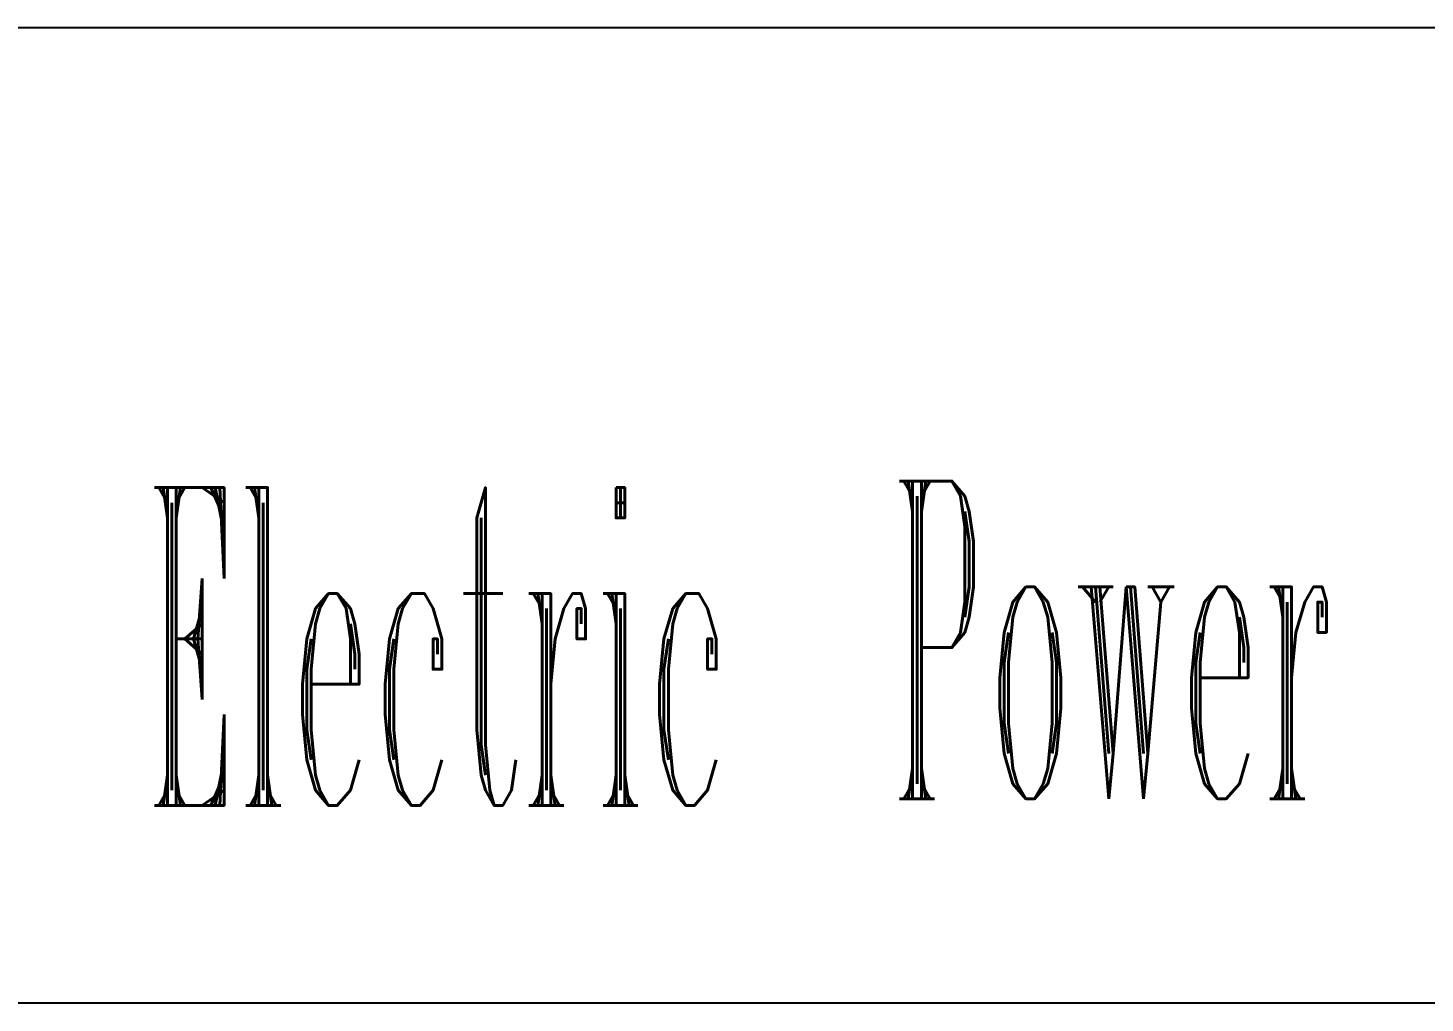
# Model space of a CAD drawing. Header units: millimetres. Extents: x 0 to 420, y 0 to 297.
# Drawn here: x 369.53 to 386.47, y 56.02 to 67.84 of the extents above; entities that cross this region are included whole.
import ezdxf
from ezdxf.enums import TextEntityAlignment as Align

# ---------------------------------------------------------------- set-up
doc = ezdxf.new("R2010")
doc.units = ezdxf.units.MM
doc.layers.add('GPDRAW', color=1, linetype='Continuous')
doc.layers.add('TITLE', color=1, linetype='Continuous')
doc.styles.add('ECL', font='SIMFANG_2312.TTF', dxfattribs={"width": 0.7, "height": 3})
doc.styles.add('ROMANT', font='ROMANT.SHX', dxfattribs={"width": 0.6})

# ---------------------------------------------------------------- blocks, each defined once
blk = doc.blocks.new('*U70')
at = {"layer": 'TITLE', "color": 1, "style": 'ROMANT', "width": 0.32}
for s, p in [('Power', (46.336, 6.286)), ('Electric', (34.638, 6.173))]:
    blk.add_text(s, height=5.5, dxfattribs=at).set_placement(p, align=Align.MIDDLE_CENTER)
blk = doc.blocks.new('XXDAFRAM-CH-HENG-A3')
at = {"layer": 'GPDRAW'}
for p, q in [((415, 67.838), (285.5, 67.838)), ((415, 56.022), (285.5, 56.022))]:
    blk.add_line(p, q, dxfattribs=at)
at = {"xscale": 0.7000000815300855, "yscale": 0.7000000815300855, "zscale": 0.7000000815300856}
blk.add_blockref('*U70', (350.25, 56.022), dxfattribs=at)
at = {"linetype": 'Continuous', "style": 'ECL', "width": 0.7}
for tag, height, p in [('DESIGNSTATUS', 2.8, (407.013, 52.286)), ('ENDESIGNSTATUS', 2.8, (407.013, 47.375)), ('O', 2.8, (382.625, 42.422)), ('G', 2.8, (408.525, 42.422)), ('V', 2.8, (378.308, 42.422)), ('N', 2.8, (386.942, 42.422)), ('L', 2.8, (391.258, 42.422)), ('D', 2.8, (399.892, 42.422)), ('W', 2.8, (404.208, 42.422)), ('VEREN40', 2.8, (412.842, 42.422)), ('DWGNAME1', 3, (372.022, 30.89)), ('DWGENAME1', 3, (371.833, 27.226)), ('DWGNAME', 3, (371.833, 27.145)), ('DWGNAME2', 3, (371.833, 23.322)), ('DWGENAME', 3, (371.833, 23.303)), ('DWGENAME2', 3, (372.057, 19.642)), ('DWGNO', 3, (370.72, 8.719)), ('VEREN40', 3, (411.224, 8.719))]:
    blk.add_attdef(tag, text='', height=height, dxfattribs=at).set_placement(p, align=Align.MIDDLE)
at = {"style": 'ECL', "width": 0.7, "flags": 1}
for p in [(321.472, 31.794), (321.472, 26.194), (321.472, 20.594), (321.472, 14.994)]:
    blk.add_attdef('DATE', text='', height=3, dxfattribs=at).set_placement(p, align=Align.MIDDLE)
for tag, p in [('SJ1', (299.889, 28.994)), ('JH', (299.889, 23.394)), ('SH1', (299.889, 17.794)), ('PZ', (299.889, 12.194)), ('BL', (299.889, 5))]:
    blk.add_attdef(tag, p, '', height=3, dxfattribs=at)

msp = doc.modelspace()

# ---------------------------------------------------------------- block references
msp.add_blockref('XXDAFRAM-CH-HENG-A3', (0, 0))

doc.saveas('drawing.dxf')
